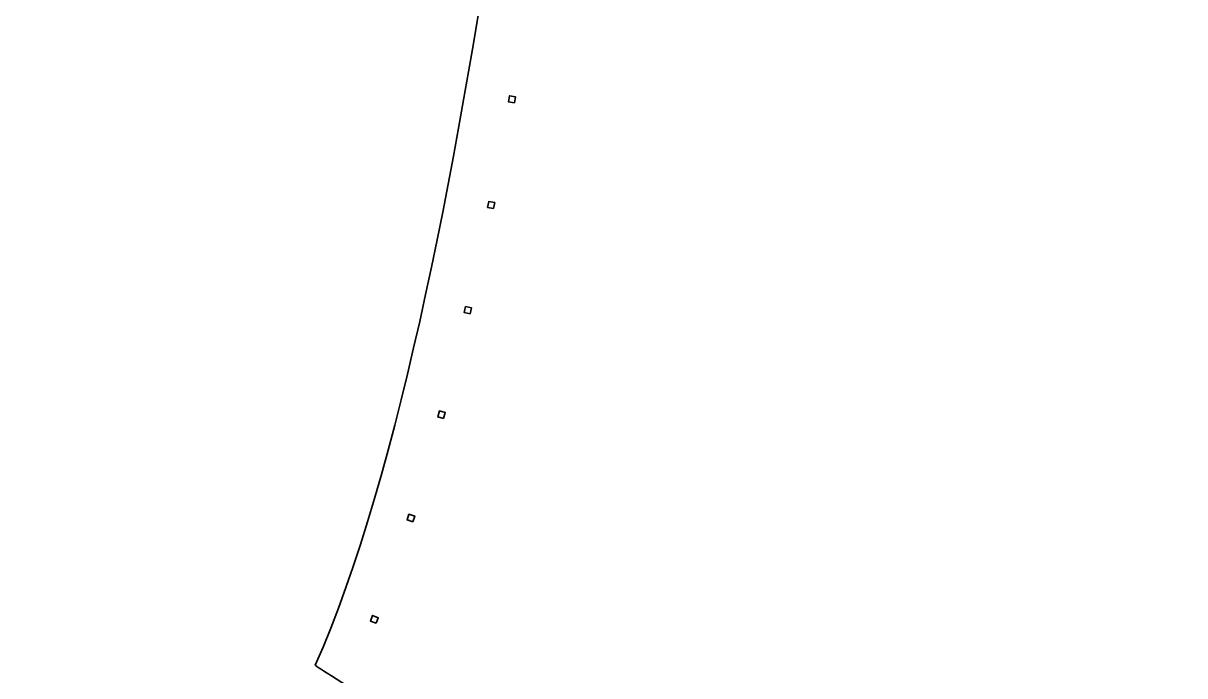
# Model space of a CAD drawing. Header units: millimetres. Extents: x 24 to 984, y -529 to -8.
# Drawn here: x 720.8 to 821.7, y -464.7 to -408 of the extents above; entities that cross this region are included whole.
import ezdxf

# ---------------------------------------------------------------- set-up
doc = ezdxf.new("R2010")
doc.units = ezdxf.units.MM
doc.header["$MEASUREMENT"] = 0
doc.layers.add('基本型', color=7, linetype='Continuous', lineweight=0)

# ---------------------------------------------------------------- blocks, each defined once
blk = doc.blocks.new('Block_16')
at = {"layer": '基本型', "color": 251, "lineweight": 35, "true_color": 0x606060}
blk.add_open_spline([(720.84, -255.44), (720.84, -255.44), (728.72, -340.31), (728.72, -340.31), (728.72, -340.31), (767.85, -346.51), (767.85, -346.51), (767.85, -346.51), (760.87, -430.79), (746.19, -463.75), (746.19, -463.75), (785.58, -491.27), (853.22, -491.49), (853.22, -491.49), (853.21, -491.5), (853.21, -491.5), (853.35, -491.5), (853.49, -491.5), (853.63, -491.5), (853.77, -491.5), (853.9, -491.5), (854.04, -491.5), (854.04, -491.5), (854.04, -491.49), (854.04, -491.49), (921.67, -491.27), (961.07, -463.75), (961.07, -463.75), (946.38, -430.79), (939.06, -346.51), (939.06, -346.51), (939.06, -346.51), (978.53, -340.31), (978.53, -340.31), (978.53, -340.31), (984.3, -255.44), (984.3, -255.44)], degree=3, knots=[0, 0, 0, 0, 1, 1, 1, 2, 2, 2, 3, 3, 3, 4, 4, 4, 5, 5, 5, 6, 6, 6, 7, 7, 7, 8, 8, 8, 9, 9, 9, 10, 10, 10, 11, 11, 11, 12, 12, 12, 12], dxfattribs=at)
blk = doc.blocks.new('Block_15')
at = {"layer": '基本型', "color": 251, "lineweight": 35, "true_color": 0x606060}
for points in [[(763.48, -414.88), (763.48, -414.88), (762.96, -414.78), (762.96, -414.78), (762.96, -414.78), (763.06, -414.26), (763.06, -414.26), (763.06, -414.26), (763.58, -414.36), (763.58, -414.36), (763.58, -414.36), (763.48, -414.88), (763.48, -414.88)], [(761.66, -424.07), (761.66, -424.07), (761.14, -423.96), (761.14, -423.96), (761.14, -423.96), (761.25, -423.45), (761.25, -423.45), (761.25, -423.45), (761.77, -423.55), (761.77, -423.55), (761.77, -423.55), (761.66, -424.07), (761.66, -424.07)], [(759.63, -433.22), (759.63, -433.22), (759.12, -433.1), (759.12, -433.1), (759.12, -433.1), (759.24, -432.58), (759.24, -432.58), (759.24, -432.58), (759.75, -432.7), (759.75, -432.7), (759.75, -432.7), (759.63, -433.22), (759.63, -433.22)], [(757.33, -442.3), (757.33, -442.3), (756.82, -442.16), (756.82, -442.16), (756.82, -442.16), (756.96, -441.65), (756.96, -441.65), (756.96, -441.65), (757.47, -441.79), (757.47, -441.79), (757.47, -441.79), (757.33, -442.3), (757.33, -442.3)], [(754.66, -451.29), (754.66, -451.29), (754.16, -451.12), (754.16, -451.12), (754.16, -451.12), (754.32, -450.62), (754.32, -450.62), (754.32, -450.62), (754.82, -450.78), (754.82, -450.78), (754.82, -450.78), (754.66, -451.29), (754.66, -451.29)], [(751.46, -460.1), (751.46, -460.1), (750.97, -459.9), (750.97, -459.9), (750.97, -459.9), (751.17, -459.41), (751.17, -459.41), (751.17, -459.41), (751.66, -459.61), (751.66, -459.61), (751.66, -459.61), (751.46, -460.1), (751.46, -460.1)]]:
    blk.add_open_spline(points, degree=3, knots=[0, 0, 0, 0, 1, 1, 1, 2, 2, 2, 3, 3, 3, 4, 4, 4, 4], dxfattribs=at)
at = {"layer": '基本型'}
blk.add_blockref('Block_16', (0, 0), dxfattribs=at)

msp = doc.modelspace()

# ---------------------------------------------------------------- block references
at = {"layer": '基本型'}
msp.add_blockref('Block_15', (0, 0), dxfattribs=at)

doc.saveas('drawing.dxf')
